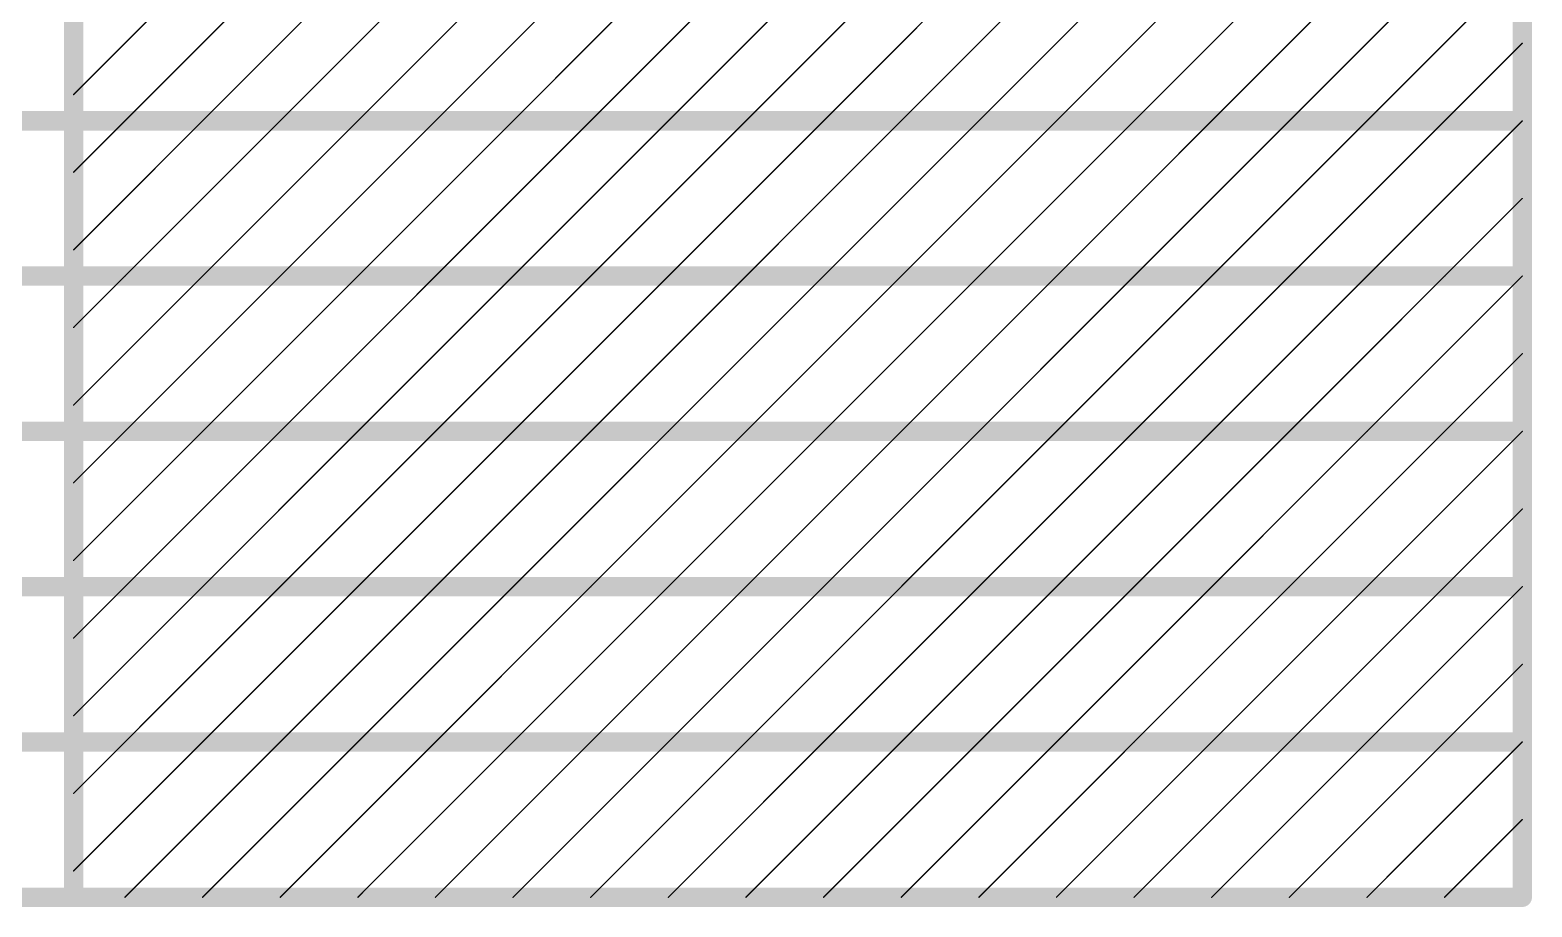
# Model space of a CAD drawing. Header units: inches. Extents: x -3 to 5437, y -3 to 5435.
# Drawn here: x 318.85 to 348.34, y 3.82 to 21.04 of the extents above; entities that cross this region are included whole.
import ezdxf

# ---------------------------------------------------------------- set-up
doc = ezdxf.new("R2010")
doc.units = ezdxf.units.IN
doc.layers.add('Fabrication', color=76, linetype='Continuous')

msp = doc.modelspace()

# ---------------------------------------------------------------- linework, layer by layer
at = {"layer": 'Fabrication'}
for points in [[(319.706, 4.013, 0.381, 0.381, 0), (319.706, 40.589, 0.381, 0.381, 0)], [(348.146, 4.013, 0.381, 0.381, 0), (348.146, 40.589, 0.381, 0.381, 0)], [(319.706, 19.769, 0.0254, 0.0254, 0), (322.238, 22.301, 0.0254, 0.0254, 0)], [(320.714, 19.253, 0.0254, 0.0254, 0), (323.762, 22.301, 0.0254, 0.0254, 0)], [(322.238, 19.253, 0.0254, 0.0254, 0), (325.286, 22.301, 0.0254, 0.0254, 0)], [(323.762, 19.253, 0.0254, 0.0254, 0), (326.81, 22.301, 0.0254, 0.0254, 0)], [(325.286, 19.253, 0.0254, 0.0254, 0), (328.334, 22.301, 0.0254, 0.0254, 0)], [(326.81, 19.253, 0.0254, 0.0254, 0), (329.858, 22.301, 0.0254, 0.0254, 0)], [(328.334, 19.253, 0.0254, 0.0254, 0), (331.382, 22.301, 0.0254, 0.0254, 0)], [(329.858, 19.253, 0.0254, 0.0254, 0), (332.906, 22.301, 0.0254, 0.0254, 0)], [(331.382, 19.253, 0.0254, 0.0254, 0), (334.43, 22.301, 0.0254, 0.0254, 0)], [(332.906, 19.253, 0.0254, 0.0254, 0), (335.954, 22.301, 0.0254, 0.0254, 0)], [(334.43, 19.253, 0.0254, 0.0254, 0), (337.478, 22.301, 0.0254, 0.0254, 0)], [(335.954, 19.253, 0.0254, 0.0254, 0), (339.002, 22.301, 0.0254, 0.0254, 0)], [(337.478, 19.253, 0.0254, 0.0254, 0), (340.526, 22.301, 0.0254, 0.0254, 0)], [(339.002, 19.253, 0.0254, 0.0254, 0), (342.05, 22.301, 0.0254, 0.0254, 0)], [(340.526, 19.253, 0.0254, 0.0254, 0), (343.574, 22.301, 0.0254, 0.0254, 0)], [(342.05, 19.253, 0.0254, 0.0254, 0), (345.098, 22.301, 0.0254, 0.0254, 0)], [(343.574, 19.253, 0.0254, 0.0254, 0), (346.622, 22.301, 0.0254, 0.0254, 0)], [(345.098, 19.253, 0.0254, 0.0254, 0), (348.146, 22.301, 0.0254, 0.0254, 0)], [(346.622, 19.253, 0.0254, 0.0254, 0), (348.146, 20.777, 0.0254, 0.0254, 0)], [(305.232, 19.253, 0.381, 0.381, 0), (319.706, 19.253, 0.381, 0.381, 0)], [(319.706, 19.253, 0.381, 0.381, 0), (348.146, 19.253, 0.381, 0.381, 0)], [(319.706, 18.245, 0.0254, 0.0254, 0), (320.714, 19.253, 0.0254, 0.0254, 0)], [(319.706, 16.721, 0.0254, 0.0254, 0), (322.238, 19.253, 0.0254, 0.0254, 0)], [(320.714, 16.205, 0.0254, 0.0254, 0), (323.762, 19.253, 0.0254, 0.0254, 0)], [(322.238, 16.205, 0.0254, 0.0254, 0), (325.286, 19.253, 0.0254, 0.0254, 0)], [(323.762, 16.205, 0.0254, 0.0254, 0), (326.81, 19.253, 0.0254, 0.0254, 0)], [(325.286, 16.205, 0.0254, 0.0254, 0), (328.334, 19.253, 0.0254, 0.0254, 0)], [(326.81, 16.205, 0.0254, 0.0254, 0), (329.858, 19.253, 0.0254, 0.0254, 0)], [(328.334, 16.205, 0.0254, 0.0254, 0), (331.382, 19.253, 0.0254, 0.0254, 0)], [(329.858, 16.205, 0.0254, 0.0254, 0), (332.906, 19.253, 0.0254, 0.0254, 0)], [(331.382, 16.205, 0.0254, 0.0254, 0), (334.43, 19.253, 0.0254, 0.0254, 0)], [(332.906, 16.205, 0.0254, 0.0254, 0), (335.954, 19.253, 0.0254, 0.0254, 0)], [(334.43, 16.205, 0.0254, 0.0254, 0), (337.478, 19.253, 0.0254, 0.0254, 0)], [(335.954, 16.205, 0.0254, 0.0254, 0), (339.002, 19.253, 0.0254, 0.0254, 0)], [(337.478, 16.205, 0.0254, 0.0254, 0), (340.526, 19.253, 0.0254, 0.0254, 0)], [(339.002, 16.205, 0.0254, 0.0254, 0), (342.05, 19.253, 0.0254, 0.0254, 0)], [(340.526, 16.205, 0.0254, 0.0254, 0), (343.574, 19.253, 0.0254, 0.0254, 0)], [(342.05, 16.205, 0.0254, 0.0254, 0), (345.098, 19.253, 0.0254, 0.0254, 0)], [(343.574, 16.205, 0.0254, 0.0254, 0), (346.622, 19.253, 0.0254, 0.0254, 0)], [(345.098, 16.205, 0.0254, 0.0254, 0), (348.146, 19.253, 0.0254, 0.0254, 0)], [(346.622, 16.205, 0.0254, 0.0254, 0), (348.146, 17.729, 0.0254, 0.0254, 0)], [(305.232, 16.205, 0.381, 0.381, 0), (319.706, 16.205, 0.381, 0.381, 0)], [(319.706, 16.205, 0.381, 0.381, 0), (348.146, 16.205, 0.381, 0.381, 0)], [(319.706, 15.197, 0.0254, 0.0254, 0), (320.714, 16.205, 0.0254, 0.0254, 0)], [(319.706, 13.673, 0.0254, 0.0254, 0), (322.238, 16.205, 0.0254, 0.0254, 0)], [(320.714, 13.157, 0.0254, 0.0254, 0), (323.762, 16.205, 0.0254, 0.0254, 0)], [(322.238, 13.157, 0.0254, 0.0254, 0), (325.286, 16.205, 0.0254, 0.0254, 0)], [(323.762, 13.157, 0.0254, 0.0254, 0), (326.81, 16.205, 0.0254, 0.0254, 0)], [(325.286, 13.157, 0.0254, 0.0254, 0), (328.334, 16.205, 0.0254, 0.0254, 0)], [(326.81, 13.157, 0.0254, 0.0254, 0), (329.858, 16.205, 0.0254, 0.0254, 0)], [(328.334, 13.157, 0.0254, 0.0254, 0), (331.382, 16.205, 0.0254, 0.0254, 0)], [(329.858, 13.157, 0.0254, 0.0254, 0), (332.906, 16.205, 0.0254, 0.0254, 0)], [(331.382, 13.157, 0.0254, 0.0254, 0), (334.43, 16.205, 0.0254, 0.0254, 0)], [(332.906, 13.157, 0.0254, 0.0254, 0), (335.954, 16.205, 0.0254, 0.0254, 0)], [(334.43, 13.157, 0.0254, 0.0254, 0), (337.478, 16.205, 0.0254, 0.0254, 0)], [(335.954, 13.157, 0.0254, 0.0254, 0), (339.002, 16.205, 0.0254, 0.0254, 0)], [(337.478, 13.157, 0.0254, 0.0254, 0), (340.526, 16.205, 0.0254, 0.0254, 0)], [(339.002, 13.157, 0.0254, 0.0254, 0), (342.05, 16.205, 0.0254, 0.0254, 0)], [(340.526, 13.157, 0.0254, 0.0254, 0), (343.574, 16.205, 0.0254, 0.0254, 0)], [(342.05, 13.157, 0.0254, 0.0254, 0), (345.098, 16.205, 0.0254, 0.0254, 0)], [(343.574, 13.157, 0.0254, 0.0254, 0), (346.622, 16.205, 0.0254, 0.0254, 0)], [(345.098, 13.157, 0.0254, 0.0254, 0), (348.146, 16.205, 0.0254, 0.0254, 0)], [(346.622, 13.157, 0.0254, 0.0254, 0), (348.146, 14.681, 0.0254, 0.0254, 0)], [(305.232, 13.157, 0.381, 0.381, 0), (319.706, 13.157, 0.381, 0.381, 0)], [(319.706, 13.157, 0.381, 0.381, 0), (348.146, 13.157, 0.381, 0.381, 0)], [(319.706, 12.149, 0.0254, 0.0254, 0), (320.714, 13.157, 0.0254, 0.0254, 0)], [(319.706, 10.625, 0.0254, 0.0254, 0), (322.238, 13.157, 0.0254, 0.0254, 0)], [(320.714, 10.109, 0.0254, 0.0254, 0), (323.762, 13.157, 0.0254, 0.0254, 0)], [(322.238, 10.109, 0.0254, 0.0254, 0), (325.286, 13.157, 0.0254, 0.0254, 0)], [(323.762, 10.109, 0.0254, 0.0254, 0), (326.81, 13.157, 0.0254, 0.0254, 0)], [(325.286, 10.109, 0.0254, 0.0254, 0), (328.334, 13.157, 0.0254, 0.0254, 0)], [(326.81, 10.109, 0.0254, 0.0254, 0), (329.858, 13.157, 0.0254, 0.0254, 0)], [(328.334, 10.109, 0.0254, 0.0254, 0), (331.382, 13.157, 0.0254, 0.0254, 0)], [(329.858, 10.109, 0.0254, 0.0254, 0), (332.906, 13.157, 0.0254, 0.0254, 0)], [(331.382, 10.109, 0.0254, 0.0254, 0), (334.43, 13.157, 0.0254, 0.0254, 0)], [(332.906, 10.109, 0.0254, 0.0254, 0), (335.954, 13.157, 0.0254, 0.0254, 0)], [(334.43, 10.109, 0.0254, 0.0254, 0), (337.478, 13.157, 0.0254, 0.0254, 0)], [(335.954, 10.109, 0.0254, 0.0254, 0), (339.002, 13.157, 0.0254, 0.0254, 0)], [(337.478, 10.109, 0.0254, 0.0254, 0), (340.526, 13.157, 0.0254, 0.0254, 0)], [(339.002, 10.109, 0.0254, 0.0254, 0), (342.05, 13.157, 0.0254, 0.0254, 0)], [(340.526, 10.109, 0.0254, 0.0254, 0), (343.574, 13.157, 0.0254, 0.0254, 0)], [(342.05, 10.109, 0.0254, 0.0254, 0), (345.098, 13.157, 0.0254, 0.0254, 0)], [(343.574, 10.109, 0.0254, 0.0254, 0), (346.622, 13.157, 0.0254, 0.0254, 0)], [(345.098, 10.109, 0.0254, 0.0254, 0), (348.146, 13.157, 0.0254, 0.0254, 0)], [(346.622, 10.109, 0.0254, 0.0254, 0), (348.146, 11.633, 0.0254, 0.0254, 0)], [(305.232, 10.109, 0.381, 0.381, 0), (319.706, 10.109, 0.381, 0.381, 0)], [(319.706, 10.109, 0.381, 0.381, 0), (348.146, 10.109, 0.381, 0.381, 0)], [(319.706, 9.101, 0.0254, 0.0254, 0), (320.714, 10.109, 0.0254, 0.0254, 0)], [(319.706, 7.577, 0.0254, 0.0254, 0), (322.238, 10.109, 0.0254, 0.0254, 0)], [(320.714, 7.061, 0.0254, 0.0254, 0), (323.762, 10.109, 0.0254, 0.0254, 0)], [(322.238, 7.061, 0.0254, 0.0254, 0), (325.286, 10.109, 0.0254, 0.0254, 0)], [(323.762, 7.061, 0.0254, 0.0254, 0), (326.81, 10.109, 0.0254, 0.0254, 0)], [(325.286, 7.061, 0.0254, 0.0254, 0), (328.334, 10.109, 0.0254, 0.0254, 0)], [(326.81, 7.061, 0.0254, 0.0254, 0), (329.858, 10.109, 0.0254, 0.0254, 0)], [(328.334, 7.061, 0.0254, 0.0254, 0), (331.382, 10.109, 0.0254, 0.0254, 0)], [(329.858, 7.061, 0.0254, 0.0254, 0), (332.906, 10.109, 0.0254, 0.0254, 0)], [(331.382, 7.061, 0.0254, 0.0254, 0), (334.43, 10.109, 0.0254, 0.0254, 0)], [(332.906, 7.061, 0.0254, 0.0254, 0), (335.954, 10.109, 0.0254, 0.0254, 0)], [(334.43, 7.061, 0.0254, 0.0254, 0), (337.478, 10.109, 0.0254, 0.0254, 0)], [(335.954, 7.061, 0.0254, 0.0254, 0), (339.002, 10.109, 0.0254, 0.0254, 0)], [(337.478, 7.061, 0.0254, 0.0254, 0), (340.526, 10.109, 0.0254, 0.0254, 0)], [(339.002, 7.061, 0.0254, 0.0254, 0), (342.05, 10.109, 0.0254, 0.0254, 0)], [(340.526, 7.061, 0.0254, 0.0254, 0), (343.574, 10.109, 0.0254, 0.0254, 0)], [(342.05, 7.061, 0.0254, 0.0254, 0), (345.098, 10.109, 0.0254, 0.0254, 0)], [(343.574, 7.061, 0.0254, 0.0254, 0), (346.622, 10.109, 0.0254, 0.0254, 0)], [(345.098, 7.061, 0.0254, 0.0254, 0), (348.146, 10.109, 0.0254, 0.0254, 0)], [(346.622, 7.061, 0.0254, 0.0254, 0), (348.146, 8.585, 0.0254, 0.0254, 0)], [(305.232, 7.061, 0.381, 0.381, 0), (319.706, 7.061, 0.381, 0.381, 0)], [(319.706, 7.061, 0.381, 0.381, 0), (348.146, 7.061, 0.381, 0.381, 0)], [(319.706, 6.053, 0.0254, 0.0254, 0), (320.714, 7.061, 0.0254, 0.0254, 0)], [(319.706, 4.529, 0.0254, 0.0254, 0), (322.238, 7.061, 0.0254, 0.0254, 0)], [(320.714, 4.013, 0.0254, 0.0254, 0), (323.762, 7.061, 0.0254, 0.0254, 0)], [(322.238, 4.013, 0.0254, 0.0254, 0), (325.286, 7.061, 0.0254, 0.0254, 0)], [(323.762, 4.013, 0.0254, 0.0254, 0), (326.81, 7.061, 0.0254, 0.0254, 0)], [(325.286, 4.013, 0.0254, 0.0254, 0), (328.334, 7.061, 0.0254, 0.0254, 0)], [(326.81, 4.013, 0.0254, 0.0254, 0), (329.858, 7.061, 0.0254, 0.0254, 0)], [(328.334, 4.013, 0.0254, 0.0254, 0), (331.382, 7.061, 0.0254, 0.0254, 0)], [(329.858, 4.013, 0.0254, 0.0254, 0), (332.906, 7.061, 0.0254, 0.0254, 0)], [(331.382, 4.013, 0.0254, 0.0254, 0), (334.43, 7.061, 0.0254, 0.0254, 0)], [(332.906, 4.013, 0.0254, 0.0254, 0), (335.954, 7.061, 0.0254, 0.0254, 0)], [(334.43, 4.013, 0.0254, 0.0254, 0), (337.478, 7.061, 0.0254, 0.0254, 0)], [(335.954, 4.013, 0.0254, 0.0254, 0), (339.002, 7.061, 0.0254, 0.0254, 0)], [(337.478, 4.013, 0.0254, 0.0254, 0), (340.526, 7.061, 0.0254, 0.0254, 0)], [(339.002, 4.013, 0.0254, 0.0254, 0), (342.05, 7.061, 0.0254, 0.0254, 0)], [(340.526, 4.013, 0.0254, 0.0254, 0), (343.574, 7.061, 0.0254, 0.0254, 0)], [(342.05, 4.013, 0.0254, 0.0254, 0), (345.098, 7.061, 0.0254, 0.0254, 0)], [(343.574, 4.013, 0.0254, 0.0254, 0), (346.622, 7.061, 0.0254, 0.0254, 0)], [(345.098, 4.013, 0.0254, 0.0254, 0), (348.146, 7.061, 0.0254, 0.0254, 0)], [(346.622, 4.013, 0.0254, 0.0254, 0), (348.146, 5.537, 0.0254, 0.0254, 0)], [(305.232, 4.013, 0.381, 0.381, 0), (319.706, 4.013, 0.381, 0.381, 0)], [(319.706, 4.013, 0.381, 0.381, 0), (348.146, 4.013, 0.381, 0.381, 0)]]:
    msp.add_lwpolyline(points, format="xyseb", dxfattribs=at)
for points in [[(348.14, 20.777, 0.0127, 0.0127, 1), (348.153, 20.777, 0.0127, 0.0127, 1)], [(319.7, 19.769, 0.0127, 0.0127, 1), (319.713, 19.769, 0.0127, 0.0127, 1)], [(319.611, 19.253, 0.191, 0.191, 1), (319.802, 19.253, 0.191, 0.191, 1)], [(319.611, 19.253, 0.191, 0.191, 1), (319.802, 19.253, 0.191, 0.191, 1)], [(320.708, 19.253, 0.0127, 0.0127, 1), (320.721, 19.253, 0.0127, 0.0127, 1)], [(320.708, 19.253, 0.0127, 0.0127, 1), (320.721, 19.253, 0.0127, 0.0127, 1)], [(322.232, 19.253, 0.0127, 0.0127, 1), (322.245, 19.253, 0.0127, 0.0127, 1)], [(322.232, 19.253, 0.0127, 0.0127, 1), (322.245, 19.253, 0.0127, 0.0127, 1)], [(323.756, 19.253, 0.0127, 0.0127, 1), (323.769, 19.253, 0.0127, 0.0127, 1)], [(323.756, 19.253, 0.0127, 0.0127, 1), (323.769, 19.253, 0.0127, 0.0127, 1)], [(325.28, 19.253, 0.0127, 0.0127, 1), (325.293, 19.253, 0.0127, 0.0127, 1)], [(325.28, 19.253, 0.0127, 0.0127, 1), (325.293, 19.253, 0.0127, 0.0127, 1)], [(326.804, 19.253, 0.0127, 0.0127, 1), (326.817, 19.253, 0.0127, 0.0127, 1)], [(326.804, 19.253, 0.0127, 0.0127, 1), (326.817, 19.253, 0.0127, 0.0127, 1)], [(328.328, 19.253, 0.0127, 0.0127, 1), (328.341, 19.253, 0.0127, 0.0127, 1)], [(328.328, 19.253, 0.0127, 0.0127, 1), (328.341, 19.253, 0.0127, 0.0127, 1)], [(329.852, 19.253, 0.0127, 0.0127, 1), (329.865, 19.253, 0.0127, 0.0127, 1)], [(329.852, 19.253, 0.0127, 0.0127, 1), (329.865, 19.253, 0.0127, 0.0127, 1)], [(331.376, 19.253, 0.0127, 0.0127, 1), (331.389, 19.253, 0.0127, 0.0127, 1)], [(331.376, 19.253, 0.0127, 0.0127, 1), (331.389, 19.253, 0.0127, 0.0127, 1)], [(332.9, 19.253, 0.0127, 0.0127, 1), (332.913, 19.253, 0.0127, 0.0127, 1)], [(332.9, 19.253, 0.0127, 0.0127, 1), (332.913, 19.253, 0.0127, 0.0127, 1)], [(334.424, 19.253, 0.0127, 0.0127, 1), (334.437, 19.253, 0.0127, 0.0127, 1)], [(334.424, 19.253, 0.0127, 0.0127, 1), (334.437, 19.253, 0.0127, 0.0127, 1)], [(335.948, 19.253, 0.0127, 0.0127, 1), (335.961, 19.253, 0.0127, 0.0127, 1)], [(335.948, 19.253, 0.0127, 0.0127, 1), (335.961, 19.253, 0.0127, 0.0127, 1)], [(337.472, 19.253, 0.0127, 0.0127, 1), (337.485, 19.253, 0.0127, 0.0127, 1)], [(337.472, 19.253, 0.0127, 0.0127, 1), (337.485, 19.253, 0.0127, 0.0127, 1)], [(338.996, 19.253, 0.0127, 0.0127, 1), (339.009, 19.253, 0.0127, 0.0127, 1)], [(338.996, 19.253, 0.0127, 0.0127, 1), (339.009, 19.253, 0.0127, 0.0127, 1)], [(340.52, 19.253, 0.0127, 0.0127, 1), (340.533, 19.253, 0.0127, 0.0127, 1)], [(340.52, 19.253, 0.0127, 0.0127, 1), (340.533, 19.253, 0.0127, 0.0127, 1)], [(342.044, 19.253, 0.0127, 0.0127, 1), (342.057, 19.253, 0.0127, 0.0127, 1)], [(342.044, 19.253, 0.0127, 0.0127, 1), (342.057, 19.253, 0.0127, 0.0127, 1)], [(343.568, 19.253, 0.0127, 0.0127, 1), (343.581, 19.253, 0.0127, 0.0127, 1)], [(343.568, 19.253, 0.0127, 0.0127, 1), (343.581, 19.253, 0.0127, 0.0127, 1)], [(345.092, 19.253, 0.0127, 0.0127, 1), (345.105, 19.253, 0.0127, 0.0127, 1)], [(345.092, 19.253, 0.0127, 0.0127, 1), (345.105, 19.253, 0.0127, 0.0127, 1)], [(346.616, 19.253, 0.0127, 0.0127, 1), (346.629, 19.253, 0.0127, 0.0127, 1)], [(346.616, 19.253, 0.0127, 0.0127, 1), (346.629, 19.253, 0.0127, 0.0127, 1)], [(348.051, 19.253, 0.191, 0.191, 1), (348.241, 19.253, 0.191, 0.191, 1)], [(348.14, 19.253, 0.0127, 0.0127, 1), (348.153, 19.253, 0.0127, 0.0127, 1)], [(319.7, 18.245, 0.0127, 0.0127, 1), (319.713, 18.245, 0.0127, 0.0127, 1)], [(348.14, 17.729, 0.0127, 0.0127, 1), (348.153, 17.729, 0.0127, 0.0127, 1)], [(319.7, 16.721, 0.0127, 0.0127, 1), (319.713, 16.721, 0.0127, 0.0127, 1)], [(319.611, 16.205, 0.191, 0.191, 1), (319.802, 16.205, 0.191, 0.191, 1)], [(319.611, 16.205, 0.191, 0.191, 1), (319.802, 16.205, 0.191, 0.191, 1)], [(320.708, 16.205, 0.0127, 0.0127, 1), (320.721, 16.205, 0.0127, 0.0127, 1)], [(320.708, 16.205, 0.0127, 0.0127, 1), (320.721, 16.205, 0.0127, 0.0127, 1)], [(322.232, 16.205, 0.0127, 0.0127, 1), (322.245, 16.205, 0.0127, 0.0127, 1)], [(322.232, 16.205, 0.0127, 0.0127, 1), (322.245, 16.205, 0.0127, 0.0127, 1)], [(323.756, 16.205, 0.0127, 0.0127, 1), (323.769, 16.205, 0.0127, 0.0127, 1)], [(323.756, 16.205, 0.0127, 0.0127, 1), (323.769, 16.205, 0.0127, 0.0127, 1)], [(325.28, 16.205, 0.0127, 0.0127, 1), (325.293, 16.205, 0.0127, 0.0127, 1)], [(325.28, 16.205, 0.0127, 0.0127, 1), (325.293, 16.205, 0.0127, 0.0127, 1)], [(326.804, 16.205, 0.0127, 0.0127, 1), (326.817, 16.205, 0.0127, 0.0127, 1)], [(326.804, 16.205, 0.0127, 0.0127, 1), (326.817, 16.205, 0.0127, 0.0127, 1)], [(328.328, 16.205, 0.0127, 0.0127, 1), (328.341, 16.205, 0.0127, 0.0127, 1)], [(328.328, 16.205, 0.0127, 0.0127, 1), (328.341, 16.205, 0.0127, 0.0127, 1)], [(329.852, 16.205, 0.0127, 0.0127, 1), (329.865, 16.205, 0.0127, 0.0127, 1)], [(329.852, 16.205, 0.0127, 0.0127, 1), (329.865, 16.205, 0.0127, 0.0127, 1)], [(331.376, 16.205, 0.0127, 0.0127, 1), (331.389, 16.205, 0.0127, 0.0127, 1)], [(331.376, 16.205, 0.0127, 0.0127, 1), (331.389, 16.205, 0.0127, 0.0127, 1)], [(332.9, 16.205, 0.0127, 0.0127, 1), (332.913, 16.205, 0.0127, 0.0127, 1)], [(332.9, 16.205, 0.0127, 0.0127, 1), (332.913, 16.205, 0.0127, 0.0127, 1)], [(334.424, 16.205, 0.0127, 0.0127, 1), (334.437, 16.205, 0.0127, 0.0127, 1)], [(334.424, 16.205, 0.0127, 0.0127, 1), (334.437, 16.205, 0.0127, 0.0127, 1)], [(335.948, 16.205, 0.0127, 0.0127, 1), (335.961, 16.205, 0.0127, 0.0127, 1)], [(335.948, 16.205, 0.0127, 0.0127, 1), (335.961, 16.205, 0.0127, 0.0127, 1)], [(337.472, 16.205, 0.0127, 0.0127, 1), (337.485, 16.205, 0.0127, 0.0127, 1)], [(337.472, 16.205, 0.0127, 0.0127, 1), (337.485, 16.205, 0.0127, 0.0127, 1)], [(338.996, 16.205, 0.0127, 0.0127, 1), (339.009, 16.205, 0.0127, 0.0127, 1)], [(338.996, 16.205, 0.0127, 0.0127, 1), (339.009, 16.205, 0.0127, 0.0127, 1)], [(340.52, 16.205, 0.0127, 0.0127, 1), (340.533, 16.205, 0.0127, 0.0127, 1)], [(340.52, 16.205, 0.0127, 0.0127, 1), (340.533, 16.205, 0.0127, 0.0127, 1)], [(342.044, 16.205, 0.0127, 0.0127, 1), (342.057, 16.205, 0.0127, 0.0127, 1)], [(342.044, 16.205, 0.0127, 0.0127, 1), (342.057, 16.205, 0.0127, 0.0127, 1)], [(343.568, 16.205, 0.0127, 0.0127, 1), (343.581, 16.205, 0.0127, 0.0127, 1)], [(343.568, 16.205, 0.0127, 0.0127, 1), (343.581, 16.205, 0.0127, 0.0127, 1)], [(345.092, 16.205, 0.0127, 0.0127, 1), (345.105, 16.205, 0.0127, 0.0127, 1)], [(345.092, 16.205, 0.0127, 0.0127, 1), (345.105, 16.205, 0.0127, 0.0127, 1)], [(346.616, 16.205, 0.0127, 0.0127, 1), (346.629, 16.205, 0.0127, 0.0127, 1)], [(346.616, 16.205, 0.0127, 0.0127, 1), (346.629, 16.205, 0.0127, 0.0127, 1)], [(348.051, 16.205, 0.191, 0.191, 1), (348.241, 16.205, 0.191, 0.191, 1)], [(348.14, 16.205, 0.0127, 0.0127, 1), (348.153, 16.205, 0.0127, 0.0127, 1)], [(319.7, 15.197, 0.0127, 0.0127, 1), (319.713, 15.197, 0.0127, 0.0127, 1)], [(348.14, 14.681, 0.0127, 0.0127, 1), (348.153, 14.681, 0.0127, 0.0127, 1)], [(319.7, 13.673, 0.0127, 0.0127, 1), (319.713, 13.673, 0.0127, 0.0127, 1)], [(319.611, 13.157, 0.191, 0.191, 1), (319.802, 13.157, 0.191, 0.191, 1)], [(319.611, 13.157, 0.191, 0.191, 1), (319.802, 13.157, 0.191, 0.191, 1)], [(348.051, 13.157, 0.191, 0.191, 1), (348.241, 13.157, 0.191, 0.191, 1)], [(320.708, 13.157, 0.0127, 0.0127, 1), (320.721, 13.157, 0.0127, 0.0127, 1)], [(320.708, 13.157, 0.0127, 0.0127, 1), (320.721, 13.157, 0.0127, 0.0127, 1)], [(322.232, 13.157, 0.0127, 0.0127, 1), (322.245, 13.157, 0.0127, 0.0127, 1)], [(322.232, 13.157, 0.0127, 0.0127, 1), (322.245, 13.157, 0.0127, 0.0127, 1)], [(323.756, 13.157, 0.0127, 0.0127, 1), (323.769, 13.157, 0.0127, 0.0127, 1)], [(323.756, 13.157, 0.0127, 0.0127, 1), (323.769, 13.157, 0.0127, 0.0127, 1)], [(325.28, 13.157, 0.0127, 0.0127, 1), (325.293, 13.157, 0.0127, 0.0127, 1)], [(325.28, 13.157, 0.0127, 0.0127, 1), (325.293, 13.157, 0.0127, 0.0127, 1)], [(326.804, 13.157, 0.0127, 0.0127, 1), (326.817, 13.157, 0.0127, 0.0127, 1)], [(326.804, 13.157, 0.0127, 0.0127, 1), (326.817, 13.157, 0.0127, 0.0127, 1)], [(328.328, 13.157, 0.0127, 0.0127, 1), (328.341, 13.157, 0.0127, 0.0127, 1)], [(328.328, 13.157, 0.0127, 0.0127, 1), (328.341, 13.157, 0.0127, 0.0127, 1)], [(329.852, 13.157, 0.0127, 0.0127, 1), (329.865, 13.157, 0.0127, 0.0127, 1)], [(329.852, 13.157, 0.0127, 0.0127, 1), (329.865, 13.157, 0.0127, 0.0127, 1)], [(331.376, 13.157, 0.0127, 0.0127, 1), (331.389, 13.157, 0.0127, 0.0127, 1)], [(331.376, 13.157, 0.0127, 0.0127, 1), (331.389, 13.157, 0.0127, 0.0127, 1)], [(332.9, 13.157, 0.0127, 0.0127, 1), (332.913, 13.157, 0.0127, 0.0127, 1)], [(332.9, 13.157, 0.0127, 0.0127, 1), (332.913, 13.157, 0.0127, 0.0127, 1)], [(334.424, 13.157, 0.0127, 0.0127, 1), (334.437, 13.157, 0.0127, 0.0127, 1)], [(334.424, 13.157, 0.0127, 0.0127, 1), (334.437, 13.157, 0.0127, 0.0127, 1)], [(335.948, 13.157, 0.0127, 0.0127, 1), (335.961, 13.157, 0.0127, 0.0127, 1)], [(335.948, 13.157, 0.0127, 0.0127, 1), (335.961, 13.157, 0.0127, 0.0127, 1)], [(337.472, 13.157, 0.0127, 0.0127, 1), (337.485, 13.157, 0.0127, 0.0127, 1)], [(337.472, 13.157, 0.0127, 0.0127, 1), (337.485, 13.157, 0.0127, 0.0127, 1)], [(338.996, 13.157, 0.0127, 0.0127, 1), (339.009, 13.157, 0.0127, 0.0127, 1)], [(338.996, 13.157, 0.0127, 0.0127, 1), (339.009, 13.157, 0.0127, 0.0127, 1)], [(340.52, 13.157, 0.0127, 0.0127, 1), (340.533, 13.157, 0.0127, 0.0127, 1)], [(340.52, 13.157, 0.0127, 0.0127, 1), (340.533, 13.157, 0.0127, 0.0127, 1)], [(342.044, 13.157, 0.0127, 0.0127, 1), (342.057, 13.157, 0.0127, 0.0127, 1)], [(342.044, 13.157, 0.0127, 0.0127, 1), (342.057, 13.157, 0.0127, 0.0127, 1)], [(343.568, 13.157, 0.0127, 0.0127, 1), (343.581, 13.157, 0.0127, 0.0127, 1)], [(343.568, 13.157, 0.0127, 0.0127, 1), (343.581, 13.157, 0.0127, 0.0127, 1)], [(345.092, 13.157, 0.0127, 0.0127, 1), (345.105, 13.157, 0.0127, 0.0127, 1)], [(345.092, 13.157, 0.0127, 0.0127, 1), (345.105, 13.157, 0.0127, 0.0127, 1)], [(346.616, 13.157, 0.0127, 0.0127, 1), (346.629, 13.157, 0.0127, 0.0127, 1)], [(346.616, 13.157, 0.0127, 0.0127, 1), (346.629, 13.157, 0.0127, 0.0127, 1)], [(348.14, 13.157, 0.0127, 0.0127, 1), (348.153, 13.157, 0.0127, 0.0127, 1)], [(319.7, 12.149, 0.0127, 0.0127, 1), (319.713, 12.149, 0.0127, 0.0127, 1)], [(348.14, 11.633, 0.0127, 0.0127, 1), (348.153, 11.633, 0.0127, 0.0127, 1)], [(319.7, 10.625, 0.0127, 0.0127, 1), (319.713, 10.625, 0.0127, 0.0127, 1)], [(319.611, 10.109, 0.191, 0.191, 1), (319.802, 10.109, 0.191, 0.191, 1)], [(319.611, 10.109, 0.191, 0.191, 1), (319.802, 10.109, 0.191, 0.191, 1)], [(320.708, 10.109, 0.0127, 0.0127, 1), (320.721, 10.109, 0.0127, 0.0127, 1)], [(320.708, 10.109, 0.0127, 0.0127, 1), (320.721, 10.109, 0.0127, 0.0127, 1)], [(322.232, 10.109, 0.0127, 0.0127, 1), (322.245, 10.109, 0.0127, 0.0127, 1)], [(322.232, 10.109, 0.0127, 0.0127, 1), (322.245, 10.109, 0.0127, 0.0127, 1)], [(323.756, 10.109, 0.0127, 0.0127, 1), (323.769, 10.109, 0.0127, 0.0127, 1)], [(323.756, 10.109, 0.0127, 0.0127, 1), (323.769, 10.109, 0.0127, 0.0127, 1)], [(325.28, 10.109, 0.0127, 0.0127, 1), (325.293, 10.109, 0.0127, 0.0127, 1)], [(325.28, 10.109, 0.0127, 0.0127, 1), (325.293, 10.109, 0.0127, 0.0127, 1)], [(326.804, 10.109, 0.0127, 0.0127, 1), (326.817, 10.109, 0.0127, 0.0127, 1)], [(326.804, 10.109, 0.0127, 0.0127, 1), (326.817, 10.109, 0.0127, 0.0127, 1)], [(328.328, 10.109, 0.0127, 0.0127, 1), (328.341, 10.109, 0.0127, 0.0127, 1)], [(328.328, 10.109, 0.0127, 0.0127, 1), (328.341, 10.109, 0.0127, 0.0127, 1)], [(329.852, 10.109, 0.0127, 0.0127, 1), (329.865, 10.109, 0.0127, 0.0127, 1)], [(329.852, 10.109, 0.0127, 0.0127, 1), (329.865, 10.109, 0.0127, 0.0127, 1)], [(331.376, 10.109, 0.0127, 0.0127, 1), (331.389, 10.109, 0.0127, 0.0127, 1)], [(331.376, 10.109, 0.0127, 0.0127, 1), (331.389, 10.109, 0.0127, 0.0127, 1)], [(332.9, 10.109, 0.0127, 0.0127, 1), (332.913, 10.109, 0.0127, 0.0127, 1)], [(332.9, 10.109, 0.0127, 0.0127, 1), (332.913, 10.109, 0.0127, 0.0127, 1)], [(334.424, 10.109, 0.0127, 0.0127, 1), (334.437, 10.109, 0.0127, 0.0127, 1)], [(334.424, 10.109, 0.0127, 0.0127, 1), (334.437, 10.109, 0.0127, 0.0127, 1)], [(335.948, 10.109, 0.0127, 0.0127, 1), (335.961, 10.109, 0.0127, 0.0127, 1)], [(335.948, 10.109, 0.0127, 0.0127, 1), (335.961, 10.109, 0.0127, 0.0127, 1)], [(337.472, 10.109, 0.0127, 0.0127, 1), (337.485, 10.109, 0.0127, 0.0127, 1)], [(337.472, 10.109, 0.0127, 0.0127, 1), (337.485, 10.109, 0.0127, 0.0127, 1)], [(338.996, 10.109, 0.0127, 0.0127, 1), (339.009, 10.109, 0.0127, 0.0127, 1)], [(338.996, 10.109, 0.0127, 0.0127, 1), (339.009, 10.109, 0.0127, 0.0127, 1)], [(340.52, 10.109, 0.0127, 0.0127, 1), (340.533, 10.109, 0.0127, 0.0127, 1)], [(340.52, 10.109, 0.0127, 0.0127, 1), (340.533, 10.109, 0.0127, 0.0127, 1)], [(342.044, 10.109, 0.0127, 0.0127, 1), (342.057, 10.109, 0.0127, 0.0127, 1)], [(342.044, 10.109, 0.0127, 0.0127, 1), (342.057, 10.109, 0.0127, 0.0127, 1)], [(343.568, 10.109, 0.0127, 0.0127, 1), (343.581, 10.109, 0.0127, 0.0127, 1)], [(343.568, 10.109, 0.0127, 0.0127, 1), (343.581, 10.109, 0.0127, 0.0127, 1)], [(345.092, 10.109, 0.0127, 0.0127, 1), (345.105, 10.109, 0.0127, 0.0127, 1)], [(345.092, 10.109, 0.0127, 0.0127, 1), (345.105, 10.109, 0.0127, 0.0127, 1)], [(346.616, 10.109, 0.0127, 0.0127, 1), (346.629, 10.109, 0.0127, 0.0127, 1)], [(346.616, 10.109, 0.0127, 0.0127, 1), (346.629, 10.109, 0.0127, 0.0127, 1)], [(348.051, 10.109, 0.191, 0.191, 1), (348.241, 10.109, 0.191, 0.191, 1)], [(348.14, 10.109, 0.0127, 0.0127, 1), (348.153, 10.109, 0.0127, 0.0127, 1)], [(319.7, 9.101, 0.0127, 0.0127, 1), (319.713, 9.101, 0.0127, 0.0127, 1)], [(348.14, 8.585, 0.0127, 0.0127, 1), (348.153, 8.585, 0.0127, 0.0127, 1)], [(319.7, 7.577, 0.0127, 0.0127, 1), (319.713, 7.577, 0.0127, 0.0127, 1)], [(319.611, 7.061, 0.191, 0.191, 1), (319.802, 7.061, 0.191, 0.191, 1)], [(319.611, 7.061, 0.191, 0.191, 1), (319.802, 7.061, 0.191, 0.191, 1)], [(348.051, 7.061, 0.191, 0.191, 1), (348.241, 7.061, 0.191, 0.191, 1)], [(320.708, 7.061, 0.0127, 0.0127, 1), (320.721, 7.061, 0.0127, 0.0127, 1)], [(320.708, 7.061, 0.0127, 0.0127, 1), (320.721, 7.061, 0.0127, 0.0127, 1)], [(322.232, 7.061, 0.0127, 0.0127, 1), (322.245, 7.061, 0.0127, 0.0127, 1)], [(322.232, 7.061, 0.0127, 0.0127, 1), (322.245, 7.061, 0.0127, 0.0127, 1)], [(323.756, 7.061, 0.0127, 0.0127, 1), (323.769, 7.061, 0.0127, 0.0127, 1)], [(323.756, 7.061, 0.0127, 0.0127, 1), (323.769, 7.061, 0.0127, 0.0127, 1)], [(325.28, 7.061, 0.0127, 0.0127, 1), (325.293, 7.061, 0.0127, 0.0127, 1)], [(325.28, 7.061, 0.0127, 0.0127, 1), (325.293, 7.061, 0.0127, 0.0127, 1)], [(326.804, 7.061, 0.0127, 0.0127, 1), (326.817, 7.061, 0.0127, 0.0127, 1)], [(326.804, 7.061, 0.0127, 0.0127, 1), (326.817, 7.061, 0.0127, 0.0127, 1)], [(328.328, 7.061, 0.0127, 0.0127, 1), (328.341, 7.061, 0.0127, 0.0127, 1)], [(328.328, 7.061, 0.0127, 0.0127, 1), (328.341, 7.061, 0.0127, 0.0127, 1)], [(329.852, 7.061, 0.0127, 0.0127, 1), (329.865, 7.061, 0.0127, 0.0127, 1)], [(329.852, 7.061, 0.0127, 0.0127, 1), (329.865, 7.061, 0.0127, 0.0127, 1)], [(331.376, 7.061, 0.0127, 0.0127, 1), (331.389, 7.061, 0.0127, 0.0127, 1)], [(331.376, 7.061, 0.0127, 0.0127, 1), (331.389, 7.061, 0.0127, 0.0127, 1)], [(332.9, 7.061, 0.0127, 0.0127, 1), (332.913, 7.061, 0.0127, 0.0127, 1)], [(332.9, 7.061, 0.0127, 0.0127, 1), (332.913, 7.061, 0.0127, 0.0127, 1)], [(334.424, 7.061, 0.0127, 0.0127, 1), (334.437, 7.061, 0.0127, 0.0127, 1)], [(334.424, 7.061, 0.0127, 0.0127, 1), (334.437, 7.061, 0.0127, 0.0127, 1)], [(335.948, 7.061, 0.0127, 0.0127, 1), (335.961, 7.061, 0.0127, 0.0127, 1)], [(335.948, 7.061, 0.0127, 0.0127, 1), (335.961, 7.061, 0.0127, 0.0127, 1)], [(337.472, 7.061, 0.0127, 0.0127, 1), (337.485, 7.061, 0.0127, 0.0127, 1)], [(337.472, 7.061, 0.0127, 0.0127, 1), (337.485, 7.061, 0.0127, 0.0127, 1)], [(338.996, 7.061, 0.0127, 0.0127, 1), (339.009, 7.061, 0.0127, 0.0127, 1)], [(338.996, 7.061, 0.0127, 0.0127, 1), (339.009, 7.061, 0.0127, 0.0127, 1)], [(340.52, 7.061, 0.0127, 0.0127, 1), (340.533, 7.061, 0.0127, 0.0127, 1)], [(340.52, 7.061, 0.0127, 0.0127, 1), (340.533, 7.061, 0.0127, 0.0127, 1)], [(342.044, 7.061, 0.0127, 0.0127, 1), (342.057, 7.061, 0.0127, 0.0127, 1)], [(342.044, 7.061, 0.0127, 0.0127, 1), (342.057, 7.061, 0.0127, 0.0127, 1)], [(343.568, 7.061, 0.0127, 0.0127, 1), (343.581, 7.061, 0.0127, 0.0127, 1)], [(343.568, 7.061, 0.0127, 0.0127, 1), (343.581, 7.061, 0.0127, 0.0127, 1)], [(345.092, 7.061, 0.0127, 0.0127, 1), (345.105, 7.061, 0.0127, 0.0127, 1)], [(345.092, 7.061, 0.0127, 0.0127, 1), (345.105, 7.061, 0.0127, 0.0127, 1)], [(346.616, 7.061, 0.0127, 0.0127, 1), (346.629, 7.061, 0.0127, 0.0127, 1)], [(346.616, 7.061, 0.0127, 0.0127, 1), (346.629, 7.061, 0.0127, 0.0127, 1)], [(348.14, 7.061, 0.0127, 0.0127, 1), (348.153, 7.061, 0.0127, 0.0127, 1)], [(319.7, 6.053, 0.0127, 0.0127, 1), (319.713, 6.053, 0.0127, 0.0127, 1)], [(348.14, 5.537, 0.0127, 0.0127, 1), (348.153, 5.537, 0.0127, 0.0127, 1)], [(319.7, 4.529, 0.0127, 0.0127, 1), (319.713, 4.529, 0.0127, 0.0127, 1)], [(319.611, 4.013, 0.191, 0.191, 1), (319.802, 4.013, 0.191, 0.191, 1)], [(319.611, 4.013, 0.191, 0.191, 1), (319.802, 4.013, 0.191, 0.191, 1)], [(319.611, 4.013, 0.191, 0.191, 1), (319.802, 4.013, 0.191, 0.191, 1)], [(348.051, 4.013, 0.191, 0.191, 1), (348.241, 4.013, 0.191, 0.191, 1)], [(348.051, 4.013, 0.191, 0.191, 1), (348.241, 4.013, 0.191, 0.191, 1)], [(320.708, 4.013, 0.0127, 0.0127, 1), (320.721, 4.013, 0.0127, 0.0127, 1)], [(322.232, 4.013, 0.0127, 0.0127, 1), (322.245, 4.013, 0.0127, 0.0127, 1)], [(323.756, 4.013, 0.0127, 0.0127, 1), (323.769, 4.013, 0.0127, 0.0127, 1)], [(325.28, 4.013, 0.0127, 0.0127, 1), (325.293, 4.013, 0.0127, 0.0127, 1)], [(326.804, 4.013, 0.0127, 0.0127, 1), (326.817, 4.013, 0.0127, 0.0127, 1)], [(328.328, 4.013, 0.0127, 0.0127, 1), (328.341, 4.013, 0.0127, 0.0127, 1)], [(329.852, 4.013, 0.0127, 0.0127, 1), (329.865, 4.013, 0.0127, 0.0127, 1)], [(331.376, 4.013, 0.0127, 0.0127, 1), (331.389, 4.013, 0.0127, 0.0127, 1)], [(332.9, 4.013, 0.0127, 0.0127, 1), (332.913, 4.013, 0.0127, 0.0127, 1)], [(334.424, 4.013, 0.0127, 0.0127, 1), (334.437, 4.013, 0.0127, 0.0127, 1)], [(335.948, 4.013, 0.0127, 0.0127, 1), (335.961, 4.013, 0.0127, 0.0127, 1)], [(337.472, 4.013, 0.0127, 0.0127, 1), (337.485, 4.013, 0.0127, 0.0127, 1)], [(338.996, 4.013, 0.0127, 0.0127, 1), (339.009, 4.013, 0.0127, 0.0127, 1)], [(340.52, 4.013, 0.0127, 0.0127, 1), (340.533, 4.013, 0.0127, 0.0127, 1)], [(342.044, 4.013, 0.0127, 0.0127, 1), (342.057, 4.013, 0.0127, 0.0127, 1)], [(343.568, 4.013, 0.0127, 0.0127, 1), (343.581, 4.013, 0.0127, 0.0127, 1)], [(345.092, 4.013, 0.0127, 0.0127, 1), (345.105, 4.013, 0.0127, 0.0127, 1)], [(346.616, 4.013, 0.0127, 0.0127, 1), (346.629, 4.013, 0.0127, 0.0127, 1)]]:
    msp.add_lwpolyline(points, format="xyseb", close=True, dxfattribs=at)

doc.saveas('drawing.dxf')
